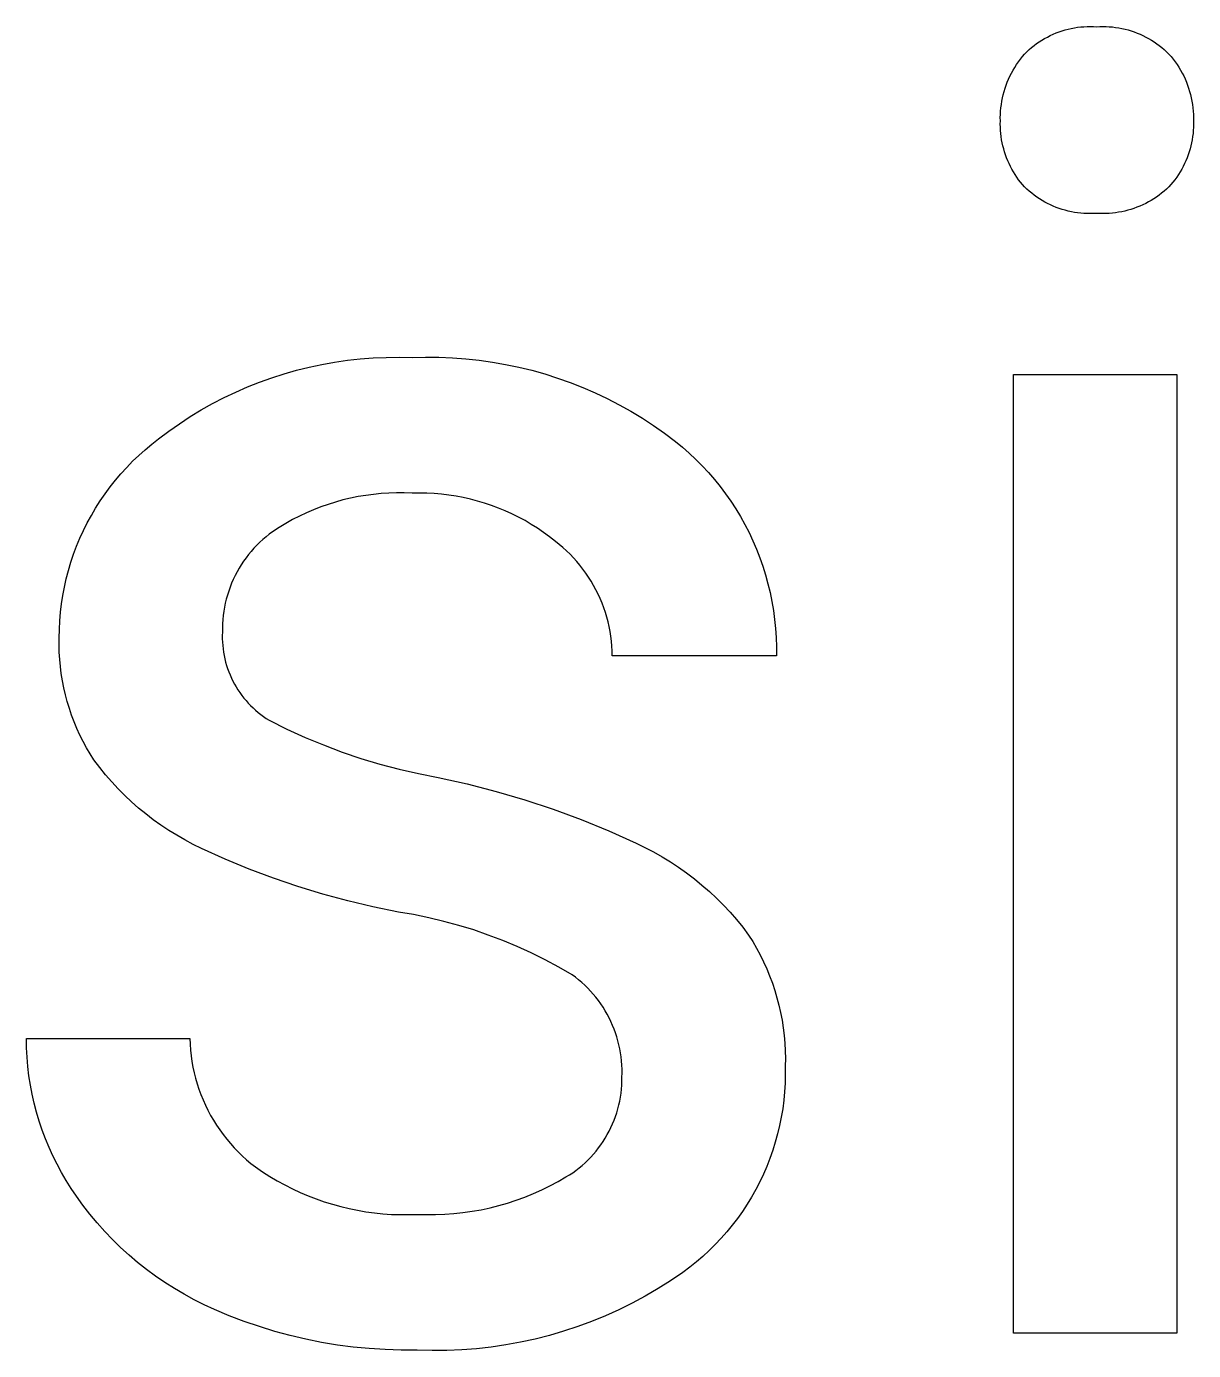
# Model space of a CAD drawing. Header units: millimetres. Extents: x 1434 to 4837, y 1889 to 4267.
# Drawn here: x 3738.96 to 3766.32, y 2036 to 2067.04 of the extents above; entities that cross this region are included whole.
import ezdxf

# ---------------------------------------------------------------- set-up
doc = ezdxf.new("R2010")
doc.units = ezdxf.units.MM
doc.header["$MEASUREMENT"] = 0
doc.layers.add('Domyślny', color=7, linetype='Continuous', true_color=0x000000)

msp = doc.modelspace()

# ---------------------------------------------------------------- linework, layer by layer
at = {"layer": 'Domyślny'}
for p, q in [((3763.599, 2067.02), (3763.673, 2067.029)), ((3763.673, 2067.029), (3763.747, 2067.035)), ((3763.747, 2067.035), (3763.822, 2067.039)), ((3763.822, 2067.039), (3763.896, 2067.04)), ((3763.896, 2067.04), (3763.97, 2067.038)), ((3763.97, 2067.038), (3764.045, 2067.034)), ((3764.045, 2067.034), (3764.119, 2067.038)), ((3764.119, 2067.038), (3764.194, 2067.039)), ((3764.194, 2067.039), (3764.269, 2067.038)), ((3764.269, 2067.038), (3764.344, 2067.034)), ((3764.344, 2067.034), (3764.418, 2067.028)), ((3764.418, 2067.028), (3764.492, 2067.019)), ((3762.702, 2066.679), (3762.764, 2066.719)), ((3762.764, 2066.719), (3762.828, 2066.758)), ((3762.828, 2066.758), (3762.894, 2066.793)), ((3762.894, 2066.793), (3762.96, 2066.827)), ((3762.96, 2066.827), (3763.028, 2066.858)), ((3763.028, 2066.858), (3763.096, 2066.887)), ((3763.096, 2066.887), (3763.166, 2066.913)), ((3763.166, 2066.913), (3763.236, 2066.937)), ((3763.236, 2066.937), (3763.308, 2066.959)), ((3763.308, 2066.959), (3763.38, 2066.978)), ((3763.38, 2066.978), (3763.452, 2066.995)), ((3763.452, 2066.995), (3763.525, 2067.008)), ((3763.525, 2067.008), (3763.599, 2067.02)), ((3764.492, 2067.019), (3764.566, 2067.008)), ((3764.566, 2067.008), (3764.64, 2066.994)), ((3764.64, 2066.994), (3764.713, 2066.977)), ((3764.713, 2066.977), (3764.785, 2066.958)), ((3764.785, 2066.958), (3764.857, 2066.937)), ((3764.857, 2066.937), (3764.927, 2066.913)), ((3764.927, 2066.913), (3764.997, 2066.886)), ((3764.997, 2066.886), (3765.066, 2066.857)), ((3765.066, 2066.857), (3765.134, 2066.826)), ((3765.134, 2066.826), (3765.201, 2066.793)), ((3765.201, 2066.793), (3765.267, 2066.757)), ((3765.267, 2066.757), (3765.331, 2066.719)), ((3765.331, 2066.719), (3765.394, 2066.679)), ((3762.359, 2066.394), (3762.412, 2066.446)), ((3762.412, 2066.446), (3762.466, 2066.497)), ((3762.466, 2066.497), (3762.523, 2066.546)), ((3762.523, 2066.546), (3762.581, 2066.592)), ((3762.581, 2066.592), (3762.641, 2066.637)), ((3762.641, 2066.637), (3762.702, 2066.679)), ((3765.394, 2066.679), (3765.456, 2066.636)), ((3765.456, 2066.636), (3765.516, 2066.592)), ((3765.516, 2066.592), (3765.574, 2066.545)), ((3765.574, 2066.545), (3765.631, 2066.497)), ((3765.631, 2066.497), (3765.687, 2066.446)), ((3765.687, 2066.446), (3765.74, 2066.394)), ((3762.128, 2066.082), (3762.17, 2066.148)), ((3762.17, 2066.148), (3762.214, 2066.212)), ((3762.214, 2066.212), (3762.26, 2066.274)), ((3762.26, 2066.274), (3762.309, 2066.335)), ((3762.309, 2066.335), (3762.359, 2066.394)), ((3765.74, 2066.394), (3765.791, 2066.335)), ((3765.791, 2066.335), (3765.84, 2066.275)), ((3765.84, 2066.275), (3765.887, 2066.213)), ((3765.887, 2066.213), (3765.932, 2066.149)), ((3765.932, 2066.149), (3765.974, 2066.084)), ((3761.953, 2065.736), (3761.984, 2065.807)), ((3761.984, 2065.807), (3762.016, 2065.878)), ((3762.016, 2065.878), (3762.051, 2065.947)), ((3762.051, 2065.947), (3762.088, 2066.015)), ((3762.088, 2066.015), (3762.128, 2066.082)), ((3765.974, 2066.084), (3766.014, 2066.017)), ((3766.014, 2066.017), (3766.052, 2065.949)), ((3766.052, 2065.949), (3766.088, 2065.88)), ((3766.088, 2065.88), (3766.121, 2065.809)), ((3766.121, 2065.809), (3766.152, 2065.737)), ((3761.858, 2065.441), (3761.878, 2065.516)), ((3761.878, 2065.516), (3761.9, 2065.59)), ((3761.9, 2065.59), (3761.926, 2065.663)), ((3761.926, 2065.663), (3761.953, 2065.736)), ((3766.152, 2065.737), (3766.18, 2065.665)), ((3766.18, 2065.665), (3766.205, 2065.591)), ((3766.205, 2065.591), (3766.228, 2065.517)), ((3766.228, 2065.517), (3766.249, 2065.442)), ((3761.803, 2065.135), (3761.813, 2065.212)), ((3761.813, 2065.212), (3761.825, 2065.289)), ((3761.825, 2065.289), (3761.84, 2065.365)), ((3761.84, 2065.365), (3761.858, 2065.441)), ((3766.249, 2065.442), (3766.267, 2065.366)), ((3766.267, 2065.366), (3766.282, 2065.29)), ((3766.282, 2065.29), (3766.295, 2065.213)), ((3766.295, 2065.213), (3766.305, 2065.136)), ((3761.789, 2064.902), (3761.791, 2064.98)), ((3761.79, 2064.825), (3761.789, 2064.902)), ((3761.791, 2064.98), (3761.796, 2065.058)), ((3761.796, 2065.058), (3761.803, 2065.135)), ((3766.305, 2065.136), (3766.312, 2065.058)), ((3766.312, 2065.058), (3766.317, 2064.98)), ((3766.317, 2064.98), (3766.319, 2064.903)), ((3766.319, 2064.903), (3766.318, 2064.825)), ((3761.789, 2064.751), (3761.79, 2064.825)), ((3761.79, 2064.678), (3761.789, 2064.751)), ((3761.794, 2064.604), (3761.79, 2064.678)), ((3761.8, 2064.531), (3761.794, 2064.604)), ((3766.314, 2064.604), (3766.307, 2064.53)), ((3766.318, 2064.677), (3766.314, 2064.604)), ((3766.318, 2064.825), (3766.319, 2064.751)), ((3766.319, 2064.751), (3766.318, 2064.677)), ((3761.809, 2064.458), (3761.8, 2064.531)), ((3761.82, 2064.386), (3761.809, 2064.458)), ((3761.834, 2064.313), (3761.82, 2064.386)), ((3761.85, 2064.242), (3761.834, 2064.313)), ((3761.868, 2064.17), (3761.85, 2064.242)), ((3766.257, 2064.24), (3766.238, 2064.169)), ((3766.273, 2064.312), (3766.257, 2064.24)), ((3766.287, 2064.385), (3766.273, 2064.312)), ((3766.298, 2064.457), (3766.287, 2064.385)), ((3766.307, 2064.53), (3766.298, 2064.457)), ((3761.889, 2064.1), (3761.868, 2064.17)), ((3761.912, 2064.03), (3761.889, 2064.1)), ((3761.937, 2063.961), (3761.912, 2064.03)), ((3761.965, 2063.893), (3761.937, 2063.961)), ((3766.168, 2063.96), (3766.14, 2063.891)), ((3766.194, 2064.029), (3766.168, 2063.96)), ((3766.217, 2064.098), (3766.194, 2064.029)), ((3766.238, 2064.169), (3766.217, 2064.098)), ((3761.995, 2063.826), (3761.965, 2063.893)), ((3762.027, 2063.76), (3761.995, 2063.826)), ((3762.061, 2063.695), (3762.027, 2063.76)), ((3762.097, 2063.631), (3762.061, 2063.695)), ((3762.136, 2063.569), (3762.097, 2063.631)), ((3766.005, 2063.63), (3765.966, 2063.567)), ((3766.042, 2063.693), (3766.005, 2063.63)), ((3766.077, 2063.758), (3766.042, 2063.693)), ((3766.11, 2063.824), (3766.077, 2063.758)), ((3766.14, 2063.891), (3766.11, 2063.824)), ((3762.177, 2063.507), (3762.136, 2063.569)), ((3762.219, 2063.448), (3762.177, 2063.507)), ((3762.264, 2063.389), (3762.219, 2063.448)), ((3762.31, 2063.332), (3762.264, 2063.389)), ((3762.359, 2063.277), (3762.31, 2063.332)), ((3765.789, 2063.332), (3765.74, 2063.277)), ((3765.836, 2063.389), (3765.789, 2063.332)), ((3765.882, 2063.447), (3765.836, 2063.389)), ((3765.925, 2063.506), (3765.882, 2063.447)), ((3765.966, 2063.567), (3765.925, 2063.506)), ((3762.413, 2063.226), (3762.359, 2063.277)), ((3762.468, 2063.177), (3762.413, 2063.226)), ((3762.525, 2063.13), (3762.468, 2063.177)), ((3762.584, 2063.085), (3762.525, 2063.13)), ((3762.644, 2063.041), (3762.584, 2063.085)), ((3762.705, 2063), (3762.644, 2063.041)), ((3762.768, 2062.961), (3762.705, 2063)), ((3765.391, 2063.001), (3765.327, 2062.962)), ((3765.453, 2063.042), (3765.391, 2063.001)), ((3765.513, 2063.085), (3765.453, 2063.042)), ((3765.572, 2063.13), (3765.513, 2063.085)), ((3765.63, 2063.177), (3765.572, 2063.13)), ((3765.686, 2063.226), (3765.63, 2063.177)), ((3765.74, 2063.277), (3765.686, 2063.226)), ((3762.832, 2062.924), (3762.768, 2062.961)), ((3762.898, 2062.89), (3762.832, 2062.924)), ((3762.964, 2062.857), (3762.898, 2062.89)), ((3763.032, 2062.827), (3762.964, 2062.857)), ((3763.101, 2062.799), (3763.032, 2062.827)), ((3763.17, 2062.774), (3763.101, 2062.799)), ((3763.24, 2062.751), (3763.17, 2062.774)), ((3763.311, 2062.73), (3763.24, 2062.751)), ((3763.383, 2062.712), (3763.311, 2062.73)), ((3763.455, 2062.696), (3763.383, 2062.712)), ((3763.528, 2062.682), (3763.455, 2062.696)), ((3763.602, 2062.671), (3763.528, 2062.682)), ((3764.563, 2062.683), (3764.49, 2062.672)), ((3764.637, 2062.696), (3764.563, 2062.683)), ((3764.709, 2062.712), (3764.637, 2062.696)), ((3764.781, 2062.731), (3764.709, 2062.712)), ((3764.853, 2062.751), (3764.781, 2062.731)), ((3764.923, 2062.774), (3764.853, 2062.751)), ((3764.993, 2062.8), (3764.923, 2062.774)), ((3765.062, 2062.828), (3764.993, 2062.8)), ((3765.13, 2062.858), (3765.062, 2062.828)), ((3765.197, 2062.89), (3765.13, 2062.858)), ((3765.263, 2062.925), (3765.197, 2062.89)), ((3765.327, 2062.962), (3765.263, 2062.925)), ((3763.675, 2062.663), (3763.602, 2062.671)), ((3763.749, 2062.657), (3763.675, 2062.663)), ((3763.823, 2062.654), (3763.749, 2062.657)), ((3763.897, 2062.653), (3763.823, 2062.654)), ((3763.971, 2062.655), (3763.897, 2062.653)), ((3764.045, 2062.659), (3763.971, 2062.655)), ((3764.119, 2062.655), (3764.045, 2062.659)), ((3764.193, 2062.653), (3764.119, 2062.655)), ((3764.268, 2062.654), (3764.193, 2062.653)), ((3764.342, 2062.658), (3764.268, 2062.654)), ((3764.416, 2062.664), (3764.342, 2062.658)), ((3764.49, 2062.672), (3764.416, 2062.664)), ((3746.783, 2059.246), (3747.085, 2059.269)), ((3747.085, 2059.269), (3747.389, 2059.282)), ((3747.389, 2059.282), (3747.692, 2059.285)), ((3747.692, 2059.285), (3747.996, 2059.278)), ((3747.996, 2059.278), (3748.311, 2059.287)), ((3748.311, 2059.287), (3748.626, 2059.285)), ((3748.626, 2059.285), (3748.941, 2059.273)), ((3748.941, 2059.273), (3749.255, 2059.25)), ((3744.998, 2058.897), (3745.29, 2058.98)), ((3745.29, 2058.98), (3745.585, 2059.053)), ((3745.585, 2059.053), (3745.882, 2059.116)), ((3745.882, 2059.116), (3746.181, 2059.17)), ((3746.181, 2059.17), (3746.481, 2059.213)), ((3746.481, 2059.213), (3746.783, 2059.246)), ((3749.255, 2059.25), (3749.568, 2059.217)), ((3749.568, 2059.217), (3749.88, 2059.173)), ((3749.88, 2059.173), (3750.191, 2059.119)), ((3750.191, 2059.119), (3750.499, 2059.054)), ((3750.499, 2059.054), (3750.805, 2058.979)), ((3750.805, 2058.979), (3751.108, 2058.893)), ((3744.141, 2058.59), (3744.423, 2058.702)), ((3744.423, 2058.702), (3744.709, 2058.804)), ((3744.709, 2058.804), (3744.998, 2058.897)), ((3751.108, 2058.893), (3751.409, 2058.798)), ((3751.409, 2058.798), (3751.705, 2058.692)), ((3751.705, 2058.692), (3751.999, 2058.577)), ((3762.101, 2036.406), (3762.101, 2058.88)), ((3762.101, 2058.88), (3765.93, 2058.88)), ((3765.93, 2058.88), (3765.93, 2036.406)), ((3743.319, 2058.198), (3743.589, 2058.338)), ((3743.589, 2058.338), (3743.863, 2058.469)), ((3743.863, 2058.469), (3744.141, 2058.59)), ((3751.999, 2058.577), (3752.288, 2058.451)), ((3752.288, 2058.451), (3752.572, 2058.316)), ((3742.795, 2057.893), (3743.054, 2058.05)), ((3743.054, 2058.05), (3743.319, 2058.198)), ((3752.572, 2058.316), (3752.852, 2058.172)), ((3752.852, 2058.172), (3753.127, 2058.018)), ((3742.292, 2057.552), (3742.541, 2057.727)), ((3742.541, 2057.727), (3742.795, 2057.893)), ((3753.127, 2058.018), (3753.397, 2057.855)), ((3753.397, 2057.855), (3753.661, 2057.683)), ((3742.049, 2057.37), (3742.292, 2057.552)), ((3753.661, 2057.683), (3753.919, 2057.502)), ((3753.919, 2057.502), (3754.171, 2057.312)), ((3741.589, 2056.985), (3741.738, 2057.118)), ((3741.738, 2057.118), (3741.892, 2057.247)), ((3741.892, 2057.247), (3742.049, 2057.37)), ((3754.171, 2057.312), (3754.335, 2057.177)), ((3754.335, 2057.177), (3754.496, 2057.036)), ((3741.305, 2056.703), (3741.444, 2056.846)), ((3741.444, 2056.846), (3741.589, 2056.985)), ((3754.496, 2057.036), (3754.651, 2056.89)), ((3754.651, 2056.89), (3754.801, 2056.739)), ((3741.041, 2056.402), (3741.17, 2056.555)), ((3741.17, 2056.555), (3741.305, 2056.703)), ((3754.801, 2056.739), (3754.946, 2056.582)), ((3754.946, 2056.582), (3755.086, 2056.421)), ((3740.798, 2056.084), (3740.917, 2056.245)), ((3740.917, 2056.245), (3741.041, 2056.402)), ((3755.086, 2056.421), (3755.22, 2056.255)), ((3755.22, 2056.255), (3755.348, 2056.085)), ((3740.578, 2055.75), (3740.685, 2055.919)), ((3740.685, 2055.919), (3740.798, 2056.084)), ((3746.2, 2055.89), (3746.027, 2055.836)), ((3746.376, 2055.939), (3746.2, 2055.89)), ((3746.552, 2055.981), (3746.376, 2055.939)), ((3746.73, 2056.017), (3746.552, 2055.981)), ((3746.909, 2056.047), (3746.73, 2056.017)), ((3747.089, 2056.07), (3746.909, 2056.047)), ((3747.27, 2056.088), (3747.089, 2056.07)), ((3747.451, 2056.099), (3747.27, 2056.088)), ((3747.633, 2056.104), (3747.451, 2056.099)), ((3747.814, 2056.103), (3747.633, 2056.104)), ((3747.996, 2056.096), (3747.814, 2056.103)), ((3748.168, 2056.099), (3747.996, 2056.096)), ((3748.341, 2056.096), (3748.168, 2056.099)), ((3748.513, 2056.088), (3748.341, 2056.096)), ((3748.685, 2056.073), (3748.513, 2056.088)), ((3748.856, 2056.053), (3748.685, 2056.073)), ((3749.027, 2056.027), (3748.856, 2056.053)), ((3749.196, 2055.995), (3749.027, 2056.027)), ((3749.364, 2055.957), (3749.196, 2055.995)), ((3749.531, 2055.914), (3749.364, 2055.957)), ((3749.697, 2055.865), (3749.531, 2055.914)), ((3749.86, 2055.81), (3749.697, 2055.865)), ((3755.348, 2056.085), (3755.471, 2055.91)), ((3755.471, 2055.91), (3755.587, 2055.732)), ((3740.381, 2055.401), (3740.477, 2055.577)), ((3740.477, 2055.577), (3740.578, 2055.75)), ((3745.356, 2055.561), (3745.194, 2055.478)), ((3745.52, 2055.638), (3745.356, 2055.561)), ((3745.687, 2055.71), (3745.52, 2055.638)), ((3745.856, 2055.776), (3745.687, 2055.71)), ((3746.027, 2055.836), (3745.856, 2055.776)), ((3750.022, 2055.75), (3749.86, 2055.81)), ((3750.181, 2055.684), (3750.022, 2055.75)), ((3750.338, 2055.612), (3750.181, 2055.684)), ((3750.493, 2055.536), (3750.338, 2055.612)), ((3755.587, 2055.732), (3755.697, 2055.549)), ((3755.697, 2055.549), (3755.801, 2055.363)), ((3740.292, 2055.222), (3740.381, 2055.401)), ((3744.88, 2055.295), (3744.728, 2055.196)), ((3745.036, 2055.389), (3744.88, 2055.295)), ((3745.194, 2055.478), (3745.036, 2055.389)), ((3750.645, 2055.454), (3750.493, 2055.536)), ((3750.793, 2055.367), (3750.645, 2055.454)), ((3750.939, 2055.275), (3750.793, 2055.367)), ((3751.082, 2055.178), (3750.939, 2055.275)), ((3755.801, 2055.363), (3755.898, 2055.173)), ((3740.132, 2054.855), (3740.209, 2055.04)), ((3740.209, 2055.04), (3740.292, 2055.222)), ((3744.427, 2054.947), (3744.357, 2054.878)), ((3744.499, 2055.013), (3744.427, 2054.947)), ((3744.573, 2055.077), (3744.499, 2055.013)), ((3744.65, 2055.138), (3744.573, 2055.077)), ((3744.728, 2055.196), (3744.65, 2055.138)), ((3751.221, 2055.076), (3751.082, 2055.178)), ((3751.357, 2054.969), (3751.221, 2055.076)), ((3751.447, 2054.898), (3751.357, 2054.969)), ((3755.898, 2055.173), (3755.989, 2054.98)), ((3755.989, 2054.98), (3756.073, 2054.784)), ((3739.998, 2054.478), (3740.062, 2054.668)), ((3740.062, 2054.668), (3740.132, 2054.855)), ((3744.163, 2054.659), (3744.103, 2054.581)), ((3744.225, 2054.734), (3744.163, 2054.659)), ((3744.29, 2054.807), (3744.225, 2054.734)), ((3744.357, 2054.878), (3744.29, 2054.807)), ((3751.534, 2054.823), (3751.447, 2054.898)), ((3751.619, 2054.746), (3751.534, 2054.823)), ((3751.702, 2054.666), (3751.619, 2054.746)), ((3751.781, 2054.583), (3751.702, 2054.666)), ((3756.073, 2054.784), (3756.151, 2054.585)), ((3739.94, 2054.287), (3739.998, 2054.478)), ((3743.941, 2054.337), (3743.893, 2054.252)), ((3743.992, 2054.42), (3743.941, 2054.337)), ((3744.046, 2054.501), (3743.992, 2054.42)), ((3744.103, 2054.581), (3744.046, 2054.501)), ((3751.858, 2054.497), (3751.781, 2054.583)), ((3751.932, 2054.409), (3751.858, 2054.497)), ((3752.003, 2054.319), (3751.932, 2054.409)), ((3752.07, 2054.226), (3752.003, 2054.319)), ((3756.151, 2054.585), (3756.222, 2054.384)), ((3756.222, 2054.384), (3756.285, 2054.181)), ((3739.845, 2053.898), (3739.889, 2054.093)), ((3739.889, 2054.093), (3739.94, 2054.287)), ((3743.766, 2053.987), (3743.73, 2053.896)), ((3743.805, 2054.077), (3743.766, 2053.987)), ((3743.847, 2054.165), (3743.805, 2054.077)), ((3743.893, 2054.252), (3743.847, 2054.165)), ((3752.135, 2054.131), (3752.07, 2054.226)), ((3752.196, 2054.033), (3752.135, 2054.131)), ((3752.254, 2053.934), (3752.196, 2054.033)), ((3756.285, 2054.181), (3756.342, 2053.975)), ((3739.777, 2053.503), (3739.808, 2053.701)), ((3739.808, 2053.701), (3739.845, 2053.898)), ((3743.667, 2053.711), (3743.641, 2053.617)), ((3743.697, 2053.804), (3743.667, 2053.711)), ((3743.73, 2053.896), (3743.697, 2053.804)), ((3752.309, 2053.833), (3752.254, 2053.934)), ((3752.36, 2053.73), (3752.309, 2053.833)), ((3752.408, 2053.626), (3752.36, 2053.73)), ((3756.342, 2053.975), (3756.392, 2053.768)), ((3756.392, 2053.768), (3756.434, 2053.559)), ((3739.754, 2053.305), (3739.777, 2053.503)), ((3743.598, 2053.426), (3743.581, 2053.329)), ((3743.617, 2053.522), (3743.598, 2053.426)), ((3743.641, 2053.617), (3743.617, 2053.522)), ((3752.452, 2053.52), (3752.408, 2053.626)), ((3752.492, 2053.412), (3752.452, 2053.52)), ((3752.529, 2053.303), (3752.492, 2053.412)), ((3756.434, 2053.559), (3756.47, 2053.349)), ((3739.727, 2052.905), (3739.737, 2053.105)), ((3739.737, 2053.105), (3739.754, 2053.305)), ((3743.558, 2053.135), (3743.552, 2053.038)), ((3743.568, 2053.232), (3743.558, 2053.135)), ((3743.581, 2053.329), (3743.568, 2053.232)), ((3752.562, 2053.193), (3752.529, 2053.303)), ((3752.592, 2053.082), (3752.562, 2053.193)), ((3752.617, 2052.97), (3752.592, 2053.082)), ((3756.47, 2053.349), (3756.498, 2053.137)), ((3756.498, 2053.137), (3756.519, 2052.925)), ((3739.723, 2052.705), (3739.727, 2052.905)), ((3743.549, 2052.842), (3743.546, 2052.763)), ((3743.546, 2052.763), (3743.547, 2052.684)), ((3743.552, 2053.038), (3743.549, 2052.94)), ((3743.549, 2052.94), (3743.549, 2052.842)), ((3752.639, 2052.857), (3752.617, 2052.97)), ((3752.657, 2052.744), (3752.639, 2052.857)), ((3756.519, 2052.925), (3756.533, 2052.712)), ((3739.722, 2052.537), (3739.723, 2052.705)), ((3739.726, 2052.369), (3739.722, 2052.537)), ((3743.547, 2052.684), (3743.55, 2052.604)), ((3743.55, 2052.604), (3743.556, 2052.525)), ((3743.556, 2052.525), (3743.564, 2052.447)), ((3743.564, 2052.447), (3743.575, 2052.368)), ((3752.672, 2052.63), (3752.657, 2052.744)), ((3752.682, 2052.515), (3752.672, 2052.63)), ((3752.689, 2052.401), (3752.682, 2052.515)), ((3756.533, 2052.712), (3756.539, 2052.499)), ((3756.539, 2052.499), (3756.538, 2052.286)), ((3739.736, 2052.202), (3739.726, 2052.369)), ((3739.751, 2052.035), (3739.736, 2052.202)), ((3743.575, 2052.368), (3743.589, 2052.29)), ((3743.589, 2052.29), (3743.606, 2052.213)), ((3743.606, 2052.213), (3743.625, 2052.136)), ((3743.625, 2052.136), (3743.647, 2052.06)), ((3752.691, 2052.286), (3752.689, 2052.401)), ((3756.538, 2052.286), (3752.691, 2052.286)), ((3739.772, 2051.868), (3739.751, 2052.035)), ((3739.799, 2051.702), (3739.772, 2051.868)), ((3743.647, 2052.06), (3743.672, 2051.985)), ((3743.672, 2051.985), (3743.699, 2051.91)), ((3743.699, 2051.91), (3743.728, 2051.837)), ((3743.728, 2051.837), (3743.761, 2051.764)), ((3739.831, 2051.538), (3739.799, 2051.702)), ((3739.869, 2051.374), (3739.831, 2051.538)), ((3743.761, 2051.764), (3743.795, 2051.693)), ((3743.795, 2051.693), (3743.832, 2051.623)), ((3743.832, 2051.623), (3743.872, 2051.555)), ((3743.872, 2051.555), (3743.914, 2051.487)), ((3739.912, 2051.212), (3739.869, 2051.374)), ((3739.961, 2051.051), (3739.912, 2051.212)), ((3743.914, 2051.487), (3743.958, 2051.422)), ((3743.958, 2051.422), (3744.004, 2051.357)), ((3744.004, 2051.357), (3744.053, 2051.295)), ((3744.053, 2051.295), (3744.104, 2051.234)), ((3744.104, 2051.234), (3744.157, 2051.175)), ((3740.015, 2050.892), (3739.961, 2051.051)), ((3740.075, 2050.735), (3740.015, 2050.892)), ((3744.157, 2051.175), (3744.211, 2051.118)), ((3744.211, 2051.118), (3744.268, 2051.063)), ((3744.268, 2051.063), (3744.327, 2051.009)), ((3744.327, 2051.009), (3744.387, 2050.958)), ((3744.387, 2050.958), (3744.45, 2050.909)), ((3744.45, 2050.909), (3744.513, 2050.862)), ((3740.139, 2050.58), (3740.075, 2050.735)), ((3740.209, 2050.428), (3740.139, 2050.58)), ((3744.513, 2050.862), (3744.579, 2050.818)), ((3744.579, 2050.818), (3744.646, 2050.775)), ((3744.646, 2050.775), (3745.063, 2050.567)), ((3740.284, 2050.277), (3740.209, 2050.428)), ((3740.364, 2050.13), (3740.284, 2050.277)), ((3745.063, 2050.567), (3745.488, 2050.374)), ((3745.488, 2050.374), (3745.918, 2050.195)), ((3740.449, 2049.985), (3740.364, 2050.13)), ((3740.539, 2049.843), (3740.449, 2049.985)), ((3745.918, 2050.195), (3746.355, 2050.03)), ((3746.355, 2050.03), (3746.796, 2049.88)), ((3740.672, 2049.668), (3740.539, 2049.843)), ((3740.811, 2049.497), (3740.672, 2049.668)), ((3746.796, 2049.88), (3747.243, 2049.746)), ((3747.243, 2049.746), (3747.694, 2049.627)), ((3740.955, 2049.331), (3740.811, 2049.497)), ((3747.694, 2049.627), (3748.148, 2049.523)), ((3748.148, 2049.523), (3748.606, 2049.434)), ((3748.606, 2049.434), (3749.29, 2049.283)), ((3741.105, 2049.169), (3740.955, 2049.331)), ((3741.26, 2049.013), (3741.105, 2049.169)), ((3749.29, 2049.283), (3749.969, 2049.108)), ((3749.969, 2049.108), (3750.64, 2048.911)), ((3741.42, 2048.862), (3741.26, 2049.013)), ((3741.585, 2048.717), (3741.42, 2048.862)), ((3741.755, 2048.577), (3741.585, 2048.717)), ((3750.64, 2048.911), (3751.305, 2048.69)), ((3741.93, 2048.443), (3741.755, 2048.577)), ((3742.109, 2048.315), (3741.93, 2048.443)), ((3751.305, 2048.69), (3751.962, 2048.447)), ((3751.962, 2048.447), (3752.61, 2048.182)), ((3742.292, 2048.193), (3742.109, 2048.315)), ((3742.479, 2048.078), (3742.292, 2048.193)), ((3752.61, 2048.182), (3753.249, 2047.895)), ((3742.67, 2047.968), (3742.479, 2048.078)), ((3742.865, 2047.865), (3742.67, 2047.968)), ((3743.063, 2047.769), (3742.865, 2047.865)), ((3753.249, 2047.895), (3753.456, 2047.795)), ((3753.456, 2047.795), (3753.659, 2047.689)), ((3743.616, 2047.519), (3743.063, 2047.769)), ((3744.178, 2047.287), (3743.616, 2047.519)), ((3753.659, 2047.689), (3753.859, 2047.576)), ((3753.859, 2047.576), (3754.055, 2047.456)), ((3744.747, 2047.073), (3744.178, 2047.287)), ((3754.055, 2047.456), (3754.246, 2047.329)), ((3754.246, 2047.329), (3754.434, 2047.196)), ((3754.434, 2047.196), (3754.616, 2047.057)), ((3745.322, 2046.877), (3744.747, 2047.073)), ((3745.903, 2046.7), (3745.322, 2046.877)), ((3754.616, 2047.057), (3754.794, 2046.912)), ((3754.794, 2046.912), (3754.967, 2046.761)), ((3746.489, 2046.541), (3745.903, 2046.7)), ((3747.08, 2046.4), (3746.489, 2046.541)), ((3754.967, 2046.761), (3755.134, 2046.604)), ((3755.134, 2046.604), (3755.296, 2046.442)), ((3747.676, 2046.279), (3747.08, 2046.4)), ((3748.034, 2046.217), (3747.676, 2046.279)), ((3755.296, 2046.442), (3755.453, 2046.274)), ((3755.453, 2046.274), (3755.604, 2046.101)), ((3748.39, 2046.144), (3748.034, 2046.217)), ((3748.743, 2046.06), (3748.39, 2046.144)), ((3749.093, 2045.965), (3748.743, 2046.06)), ((3749.441, 2045.858), (3749.093, 2045.965)), ((3755.604, 2046.101), (3755.749, 2045.922)), ((3755.749, 2045.922), (3755.887, 2045.74)), ((3749.784, 2045.74), (3749.441, 2045.858)), ((3750.124, 2045.611), (3749.784, 2045.74)), ((3750.459, 2045.471), (3750.124, 2045.611)), ((3755.887, 2045.74), (3755.983, 2045.587)), ((3750.789, 2045.32), (3750.459, 2045.471)), ((3751.115, 2045.159), (3750.789, 2045.32)), ((3755.983, 2045.587), (3756.073, 2045.432)), ((3756.073, 2045.432), (3756.159, 2045.273)), ((3751.435, 2044.988), (3751.115, 2045.159)), ((3751.75, 2044.806), (3751.435, 2044.988)), ((3756.159, 2045.273), (3756.238, 2045.112)), ((3756.238, 2045.112), (3756.312, 2044.948)), ((3751.827, 2044.749), (3751.75, 2044.806)), ((3751.902, 2044.689), (3751.827, 2044.749)), ((3751.975, 2044.626), (3751.902, 2044.689)), ((3756.312, 2044.948), (3756.381, 2044.781)), ((3756.381, 2044.781), (3756.444, 2044.613)), ((3752.046, 2044.562), (3751.975, 2044.626)), ((3752.114, 2044.494), (3752.046, 2044.562)), ((3752.18, 2044.425), (3752.114, 2044.494)), ((3752.244, 2044.353), (3752.18, 2044.425)), ((3756.444, 2044.613), (3756.501, 2044.442)), ((3756.501, 2044.442), (3756.553, 2044.27)), ((3752.306, 2044.279), (3752.244, 2044.353)), ((3752.364, 2044.203), (3752.306, 2044.279)), ((3752.42, 2044.125), (3752.364, 2044.203)), ((3752.474, 2044.045), (3752.42, 2044.125)), ((3756.553, 2044.27), (3756.598, 2044.095)), ((3756.598, 2044.095), (3756.638, 2043.92)), ((3752.524, 2043.964), (3752.474, 2044.045)), ((3752.572, 2043.881), (3752.524, 2043.964)), ((3752.617, 2043.796), (3752.572, 2043.881)), ((3752.659, 2043.709), (3752.617, 2043.796)), ((3756.638, 2043.92), (3756.671, 2043.743)), ((3752.698, 2043.622), (3752.659, 2043.709)), ((3752.734, 2043.533), (3752.698, 2043.622)), ((3752.767, 2043.443), (3752.734, 2043.533)), ((3752.797, 2043.351), (3752.767, 2043.443)), ((3756.671, 2043.743), (3756.699, 2043.565)), ((3756.699, 2043.565), (3756.721, 2043.387)), ((3738.96, 2043.092), (3738.956, 2043.311)), ((3738.956, 2043.311), (3742.784, 2043.311)), ((3742.784, 2043.311), (3742.79, 2043.177)), ((3742.79, 2043.177), (3742.8, 2043.043)), ((3752.823, 2043.259), (3752.797, 2043.351)), ((3752.847, 2043.166), (3752.823, 2043.259)), ((3752.867, 2043.072), (3752.847, 2043.166)), ((3756.721, 2043.387), (3756.736, 2043.207)), ((3756.736, 2043.207), (3756.746, 2043.028)), ((3738.971, 2042.874), (3738.96, 2043.092)), ((3738.989, 2042.656), (3738.971, 2042.874)), ((3742.8, 2043.043), (3742.815, 2042.909)), ((3742.815, 2042.909), (3742.834, 2042.776)), ((3752.884, 2042.978), (3752.867, 2043.072)), ((3752.898, 2042.883), (3752.884, 2042.978)), ((3752.909, 2042.787), (3752.898, 2042.883)), ((3756.746, 2043.028), (3756.749, 2042.848)), ((3756.749, 2042.848), (3756.747, 2042.668)), ((3739.015, 2042.439), (3738.989, 2042.656)), ((3742.834, 2042.776), (3742.858, 2042.644)), ((3742.858, 2042.644), (3742.887, 2042.512)), ((3742.887, 2042.512), (3742.92, 2042.382)), ((3752.916, 2042.692), (3752.909, 2042.787)), ((3752.92, 2042.596), (3752.916, 2042.692)), ((3752.921, 2042.5), (3752.92, 2042.596)), ((3756.747, 2042.668), (3756.748, 2042.467)), ((3739.049, 2042.223), (3739.015, 2042.439)), ((3739.089, 2042.008), (3739.049, 2042.223)), ((3742.92, 2042.382), (3742.957, 2042.253)), ((3742.957, 2042.253), (3742.999, 2042.125)), ((3752.906, 2042.123), (3752.914, 2042.217)), ((3752.914, 2042.217), (3752.917, 2042.31)), ((3752.917, 2042.31), (3752.918, 2042.404)), ((3752.918, 2042.404), (3752.921, 2042.5)), ((3756.743, 2042.266), (3756.731, 2042.066)), ((3756.748, 2042.467), (3756.743, 2042.266)), ((3739.137, 2041.795), (3739.089, 2042.008)), ((3742.999, 2042.125), (3743.046, 2041.999)), ((3743.046, 2041.999), (3743.096, 2041.874)), ((3752.865, 2041.846), (3752.882, 2041.938)), ((3752.882, 2041.938), (3752.896, 2042.03)), ((3752.896, 2042.03), (3752.906, 2042.123)), ((3756.731, 2042.066), (3756.712, 2041.866)), ((3739.193, 2041.583), (3739.137, 2041.795)), ((3739.255, 2041.374), (3739.193, 2041.583)), ((3743.096, 2041.874), (3743.151, 2041.752)), ((3743.151, 2041.752), (3743.21, 2041.631)), ((3743.21, 2041.631), (3743.274, 2041.512)), ((3752.766, 2041.485), (3752.796, 2041.574)), ((3752.796, 2041.574), (3752.822, 2041.664)), ((3752.822, 2041.664), (3752.845, 2041.755)), ((3752.845, 2041.755), (3752.865, 2041.846)), ((3756.686, 2041.667), (3756.653, 2041.469)), ((3756.712, 2041.866), (3756.686, 2041.667)), ((3739.325, 2041.167), (3739.255, 2041.374)), ((3743.274, 2041.512), (3743.341, 2041.396)), ((3743.341, 2041.396), (3743.413, 2041.282)), ((3743.413, 2041.282), (3743.488, 2041.171)), ((3752.66, 2041.226), (3752.698, 2041.311)), ((3752.698, 2041.311), (3752.734, 2041.398)), ((3752.734, 2041.398), (3752.766, 2041.485)), ((3756.613, 2041.272), (3756.566, 2041.077)), ((3756.653, 2041.469), (3756.613, 2041.272)), ((3739.401, 2040.962), (3739.325, 2041.167)), ((3739.485, 2040.76), (3739.401, 2040.962)), ((3743.488, 2041.171), (3743.567, 2041.062)), ((3743.567, 2041.062), (3743.65, 2040.956)), ((3743.65, 2040.956), (3743.736, 2040.853)), ((3752.477, 2040.9), (3752.527, 2040.979)), ((3752.527, 2040.979), (3752.574, 2041.06)), ((3752.574, 2041.06), (3752.618, 2041.142)), ((3752.618, 2041.142), (3752.66, 2041.226)), ((3756.566, 2041.077), (3756.513, 2040.884)), ((3739.575, 2040.561), (3739.485, 2040.76)), ((3743.736, 2040.853), (3743.826, 2040.753)), ((3743.826, 2040.753), (3743.919, 2040.656)), ((3743.919, 2040.656), (3744.016, 2040.563)), ((3752.25, 2040.603), (3752.31, 2040.674)), ((3752.31, 2040.674), (3752.368, 2040.747)), ((3752.368, 2040.747), (3752.424, 2040.823)), ((3752.424, 2040.823), (3752.477, 2040.9)), ((3756.453, 2040.692), (3756.386, 2040.503)), ((3756.513, 2040.884), (3756.453, 2040.692)), ((3739.672, 2040.365), (3739.575, 2040.561)), ((3739.776, 2040.172), (3739.672, 2040.365)), ((3744.016, 2040.563), (3744.116, 2040.473)), ((3744.116, 2040.473), (3744.218, 2040.386)), ((3744.218, 2040.386), (3744.324, 2040.303)), ((3751.912, 2040.28), (3751.984, 2040.34)), ((3751.984, 2040.34), (3752.054, 2040.402)), ((3752.054, 2040.402), (3752.122, 2040.467)), ((3752.122, 2040.467), (3752.187, 2040.534)), ((3752.187, 2040.534), (3752.25, 2040.603)), ((3756.386, 2040.503), (3756.313, 2040.316)), ((3739.886, 2039.983), (3739.776, 2040.172)), ((3744.324, 2040.303), (3744.49, 2040.189)), ((3744.49, 2040.189), (3744.66, 2040.08)), ((3744.66, 2040.08), (3744.833, 2039.977)), ((3751.42, 2039.959), (3751.605, 2040.067)), ((3751.605, 2040.067), (3751.685, 2040.116)), ((3751.685, 2040.116), (3751.763, 2040.168)), ((3751.763, 2040.168), (3751.838, 2040.223)), ((3751.838, 2040.223), (3751.912, 2040.28)), ((3756.233, 2040.132), (3756.147, 2039.951)), ((3756.313, 2040.316), (3756.233, 2040.132)), ((3740.003, 2039.799), (3739.886, 2039.983)), ((3740.126, 2039.618), (3740.003, 2039.799)), ((3744.833, 2039.977), (3745.01, 2039.88)), ((3745.01, 2039.88), (3745.19, 2039.789)), ((3745.19, 2039.789), (3745.372, 2039.704)), ((3750.842, 2039.677), (3751.037, 2039.765)), ((3751.037, 2039.765), (3751.23, 2039.859)), ((3751.23, 2039.859), (3751.42, 2039.959)), ((3756.055, 2039.772), (3755.956, 2039.597)), ((3756.147, 2039.951), (3756.055, 2039.772)), ((3740.281, 2039.403), (3740.126, 2039.618)), ((3740.444, 2039.194), (3740.281, 2039.403)), ((3745.372, 2039.704), (3745.558, 2039.626)), ((3745.558, 2039.626), (3745.746, 2039.553)), ((3745.746, 2039.553), (3745.936, 2039.487)), ((3745.936, 2039.487), (3746.128, 2039.427)), ((3746.128, 2039.427), (3746.323, 2039.373)), ((3750.031, 2039.397), (3750.238, 2039.456)), ((3750.238, 2039.456), (3750.441, 2039.523)), ((3750.441, 2039.523), (3750.643, 2039.597)), ((3750.643, 2039.597), (3750.842, 2039.677)), ((3755.852, 2039.426), (3755.741, 2039.258)), ((3755.956, 2039.597), (3755.852, 2039.426)), ((3740.614, 2038.99), (3740.444, 2039.194)), ((3746.323, 2039.373), (3746.519, 2039.326)), ((3746.519, 2039.326), (3746.716, 2039.286)), ((3746.716, 2039.286), (3746.915, 2039.252)), ((3746.915, 2039.252), (3747.114, 2039.225)), ((3747.114, 2039.225), (3747.315, 2039.205)), ((3747.315, 2039.205), (3747.516, 2039.191)), ((3747.516, 2039.191), (3747.717, 2039.184)), ((3747.717, 2039.184), (3747.919, 2039.184)), ((3747.919, 2039.184), (3748.12, 2039.19)), ((3748.12, 2039.19), (3748.334, 2039.184)), ((3748.334, 2039.184), (3748.549, 2039.185)), ((3748.549, 2039.185), (3748.763, 2039.193)), ((3748.763, 2039.193), (3748.977, 2039.208)), ((3748.977, 2039.208), (3749.19, 2039.231)), ((3749.19, 2039.231), (3749.403, 2039.262)), ((3749.403, 2039.262), (3749.614, 2039.3)), ((3749.614, 2039.3), (3749.824, 2039.345)), ((3749.824, 2039.345), (3750.031, 2039.397)), ((3755.625, 2039.095), (3755.504, 2038.935)), ((3755.741, 2039.258), (3755.625, 2039.095)), ((3740.791, 2038.792), (3740.614, 2038.99)), ((3740.974, 2038.601), (3740.791, 2038.792)), ((3755.376, 2038.78), (3755.244, 2038.629)), ((3755.504, 2038.935), (3755.376, 2038.78)), ((3741.164, 2038.415), (3740.974, 2038.601)), ((3755.106, 2038.483), (3754.963, 2038.342)), ((3755.244, 2038.629), (3755.106, 2038.483)), ((3741.36, 2038.237), (3741.164, 2038.415)), ((3741.562, 2038.065), (3741.36, 2038.237)), ((3754.816, 2038.206), (3754.664, 2038.075)), ((3754.963, 2038.342), (3754.816, 2038.206)), ((3741.769, 2037.9), (3741.562, 2038.065)), ((3741.983, 2037.743), (3741.769, 2037.9)), ((3754.507, 2037.949), (3754.346, 2037.829)), ((3754.664, 2038.075), (3754.507, 2037.949)), ((3742.201, 2037.593), (3741.983, 2037.743)), ((3742.425, 2037.45), (3742.201, 2037.593)), ((3754.059, 2037.634), (3753.764, 2037.449)), ((3754.346, 2037.829), (3754.059, 2037.634)), ((3742.653, 2037.316), (3742.425, 2037.45)), ((3742.886, 2037.189), (3742.653, 2037.316)), ((3753.464, 2037.274), (3753.158, 2037.109)), ((3753.764, 2037.449), (3753.464, 2037.274)), ((3743.123, 2037.07), (3742.886, 2037.189)), ((3743.364, 2036.959), (3743.123, 2037.07)), ((3743.711, 2036.814), (3743.364, 2036.959)), ((3752.846, 2036.956), (3752.529, 2036.813)), ((3753.158, 2037.109), (3752.846, 2036.956)), ((3744.062, 2036.68), (3743.711, 2036.814)), ((3744.418, 2036.558), (3744.062, 2036.68)), ((3752.207, 2036.681), (3751.881, 2036.561)), ((3752.529, 2036.813), (3752.207, 2036.681)), ((3744.777, 2036.447), (3744.418, 2036.558)), ((3745.14, 2036.349), (3744.777, 2036.447)), ((3745.506, 2036.263), (3745.14, 2036.349)), ((3751.217, 2036.354), (3750.88, 2036.268)), ((3751.551, 2036.452), (3751.217, 2036.354)), ((3751.881, 2036.561), (3751.551, 2036.452)), ((3765.93, 2036.406), (3762.101, 2036.406)), ((3745.875, 2036.19), (3745.506, 2036.263)), ((3746.246, 2036.128), (3745.875, 2036.19)), ((3746.619, 2036.079), (3746.246, 2036.128)), ((3746.993, 2036.043), (3746.619, 2036.079)), ((3747.368, 2036.019), (3746.993, 2036.043)), ((3747.744, 2036.007), (3747.368, 2036.019)), ((3748.12, 2036.008), (3747.744, 2036.007)), ((3748.468, 2035.999), (3748.12, 2036.008)), ((3748.815, 2036.001), (3748.468, 2035.999)), ((3749.163, 2036.016), (3748.815, 2036.001)), ((3749.509, 2036.042), (3749.163, 2036.016)), ((3749.855, 2036.081), (3749.509, 2036.042)), ((3750.199, 2036.131), (3749.855, 2036.081)), ((3750.541, 2036.194), (3750.199, 2036.131)), ((3750.88, 2036.268), (3750.541, 2036.194))]:
    msp.add_line(p, q, dxfattribs=at)

doc.saveas('drawing.dxf')
